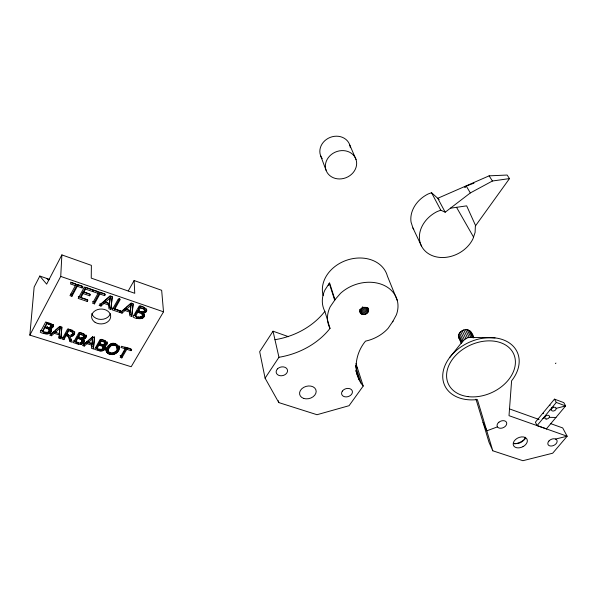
<?xml version="1.0" encoding="UTF-8"?>
<svg xmlns="http://www.w3.org/2000/svg" width="597" height="597" viewBox="0 0 597 597"><rect width="100%" height="100%" fill="white"/><g stroke="black" fill="none" stroke-linecap="round" stroke-linejoin="round"><path stroke-width="0.9" d="M99.9 294.015L104.654 295.642L104.647 293.866L99.9 292.239L99.9 294.015L94.468 303.88L92.58 303.246L98.012 293.366L98.012 291.597M102.371 350.835L102.363 348.991L104.468 347.857L105.281 346.282C106.303 350.372 101.244 351.954 98.251 350.476L98.251 348.633M96.908 348.738L96.915 346.894L98.968 343.253L100.9 343.872L100.908 345.708C107.042 347.245 99.841 352.178 96.908 348.738L98.975 345.088L98.968 343.253M94.468 303.88L94.475 302.089L99.9 292.239M92.722 338.633L92.736 336.798L88.132 340.857L88.102 342.693L92.095 343.962L92.722 338.633L88.102 342.693M91.662 345.738L91.953 343.394L91.55 348.364L93.356 348.932L94.505 336.671M92.095 343.962L92.11 342.118M85.558 287.321L85.528 289.097L92.587 291.515L92.602 289.739L85.558 287.321L83.879 290.418L83.841 292.202L90.423 294.44L89.692 295.769L83.117 293.537L83.155 291.754L88.893 293.709M89.692 295.769L89.714 293.985M86.147 336.895L86.177 335.059L85.438 336.305L83.893 337.096L83.856 338.932C81.804 338.805 86.252 342.484 82.819 343.566C79.834 345.394 76.326 343.432 73.371 342.641L78.901 332.604C82.073 332.253 89.804 336.581 83.856 338.932M92.587 291.515L93.319 290.179L84.334 287.097L78.214 298.41L87.177 301.425L87.199 299.634L78.267 296.619M93.356 348.932L94.587 337.626L92.468 336.947L82.528 345.521L84.274 346.073L86.998 343.671L87.028 341.827L91.132 343.133M85.408 338.141L85.438 336.305M85.901 337.514L85.931 335.678M83.438 343.044L83.953 340.529L83.916 342.372M84.184 336.447L83.946 334.029C85.878 337.932 81.05 339.394 78.386 337.245L78.438 335.41L80.058 332.469L80.013 334.305L78.386 337.245M83.99 337.126L84.147 334.305M84.244 341.447L84.281 339.603M84.274 346.073L84.311 344.23L87.028 341.827M84.714 338.618L84.744 336.783M82.102 343.947L82.14 342.103L83.468 341.2M82.087 341.857L82.431 339.021L81.147 337.633L81.11 339.469C85.065 342.372 77.737 344.544 75.737 342.051L75.789 340.208L77.826 336.521L79.797 337.148L79.752 338.984L81.11 339.469M82.259 340.424L82.304 338.581M82.319 341.327L82.431 339.021M82.856 339.118L82.893 337.283M82.819 343.566L82.856 341.723M82.886 339.066L82.923 337.23M83.908 335.857L83.095 335.335L83.132 333.507M77.349 284.5L77.297 286.276L82.155 287.941L82.199 286.164L77.349 284.5L71.983 294.493L71.916 296.284L69.991 295.642L75.364 285.62L75.423 283.844L70.543 282.165M81.311 344.193L81.356 342.35L82.14 342.103M83.095 335.335L81.685 334.835L81.722 333.007M81.886 339.969L81.923 338.133M119.057 348.708L119.034 345.842C121.997 355.319 104.266 358.364 106.139 347.894M87.177 301.425L87.901 300.104L80.849 297.724L80.894 295.933L83.155 291.754M80.341 344.327L80.386 342.484L81.356 342.35M78.356 344.156L78.401 342.312M77.117 343.82L77.17 341.977L73.431 340.79M75.737 342.051L77.774 338.357L77.826 336.521M72.647 335.999L74.401 334.38L74.759 331.783L72.715 334.163L72.647 335.999L70.05 336.469L72.334 342.312L70.065 341.596L68.073 336.29L68.148 334.447L70.133 339.753L70.065 341.596M73.185 335.708L73.252 333.872M73.662 335.342L73.722 333.499M74.401 334.38L74.461 332.544M72.416 332.29L72.483 330.454L71.759 329.91L71.692 331.745C75.035 334.335 68.655 336.902 66.677 334.529L66.76 332.693L68.834 328.88L68.759 330.708L66.677 334.529M72.513 333.895L72.483 330.454M72.692 333.462L72.715 330.82M71.431 336.372L71.491 334.529M71.692 331.745L70.506 331.268L70.573 329.432M74.7 333.619C74.812 330.104 69.894 330.096 67.633 328.984L62.133 339.096L63.886 339.656L66.073 335.648L66.148 333.805L67.483 334.23M63.886 339.656L63.969 337.805L66.148 333.805M51.372 331.022C49.111 327.171 50.678 329.641 52.976 326.999C54.185 323.141 47.79 323.156 45.693 321.955L40.253 332.208C43.715 334.223 52.14 335.626 51.484 329.178L51.051 331.969M60.969 336.857L59.11 336.268L59.013 338.118L60.872 338.7L61.812 327.089M59.998 328.163L60.088 326.328L55.461 330.462L55.357 332.305L59.469 333.611L59.998 328.163L55.357 332.305M29.85 335.126L60.73 276.418L61.879 254.904L91.378 265.367L91.244 278.127L134.75 293.291L134.124 280.53L161.66 290.299L163.518 311.813L131.183 366.745L29.85 335.126L34.141 287.075L39.812 276.06L49.558 279.381M60.872 338.7L61.879 327.149L59.693 326.447L49.708 335.186L51.506 335.753L54.237 333.305L54.349 331.462L56.043 331.999M53.223 326.365L53.327 324.529L52.596 325.805L50.029 327.559L48.596 327.686L45.275 326.708L46.939 322.783L51.17 324.671L50.917 328.447M51.79 328.134L51.902 326.29M51.506 335.753L51.618 333.902L54.349 331.462M52.491 327.641L52.596 325.805M52.976 326.999L53.088 325.164M51.014 326.596L50.961 324.387M50.581 332.648L51.17 330.126M51.2 325.902L51.17 324.671M49.32 329.969L48.984 328.581L44.738 326.925L42.663 331.619C48.2 335.492 53.17 328.574 44.671 327.843L44.738 326.925M49.23 333.574L49.35 331.731L50.693 330.805M49.394 330.895L49.379 329.044M50.902 325.305L50.058 324.768L50.111 323.85M49.894 328.634L50.088 326.634M49.961 333.186L50.073 331.342M50.417 327.343L50.476 326.417M48.111 328.992L48.17 328.066M50.058 324.768L48.603 324.253L48.663 323.335M48.432 333.82L48.909 330.984L48.85 331.902M48.924 329.507L48.984 328.581M46.715 328.492L46.775 327.566M46.462 333.947L46.588 332.096M47.32 327.357L47.379 326.44M47.439 333.954L47.566 332.111M45.394 333.775L45.521 331.925M45.275 326.708L46.939 322.783M44.126 333.424L44.253 331.581M107.982 350.581C107.512 347.79 108.893 344.76 111.475 343.529L111.505 345.357C98.572 358.185 126.213 353.402 114.87 343.409L114.908 345.238L116.833 346.536L117.243 347.85M117.199 346.021L116.915 349.514M60.088 326.328L59.334 334.917L54.237 333.305M59.013 338.118L59.431 333.074M143.176 313.022C151.048 311.641 143.855 305.679 139.25 305.94L132.982 316.85C135.87 319.798 148.369 319.455 143.146 313.082L143.071 311.238M108.99 306.074L109.333 303.44L108.9 308.739L110.863 309.403L112.102 296.746M110.863 309.403L112.348 296.709L110.042 295.918L99.109 305.44L101.005 306.082L103.997 303.41L103.982 301.627L108.572 303.179M92.214 341.23L92.736 336.798M109.52 302.007L109.952 298.597M110.303 297.813L109.55 303.791L105.221 302.328L105.206 300.545L110.273 296.037L110.303 297.813L105.221 302.328M120.228 310.656L120.221 312.552L120.952 311.253L114.766 309.164L120.251 299.418L118.393 298.784L112.184 309.843L122.027 313.164L121.975 311.373L124.952 308.739L130.198 310.522L129.773 315.768L131.691 316.41L133.012 303.918M131.691 316.41L133.325 303.903L131.071 303.127L120.176 312.537L120.124 310.746M49.521 329.492L49.23 330.507M130.4 309.112L130.75 306.589M130.989 304.903L131.221 303.224L126.168 307.671L126.228 309.455L130.474 310.895L131.221 303.224M129.825 313.112L130.198 310.522M142.377 313.701L142.355 312.716L141.183 311.671L141.288 313.455C145.332 316.611 137.646 318.947 135.504 316.231L135.415 314.44L137.72 310.433L139.78 311.134L139.877 312.91L141.288 313.455M368.521 309.597C366.707 304.754 357.775 308.485 360.409 313.134C363.551 317.037 371.08 312.343 367.886 307.843M106.154 349.738C106.639 343.32 117.243 341.238 119.087 347.678M114.527 354.275L114.49 352.431L117.408 350.267L119.012 346.872M459.854 339.297C456.765 336.76 459.078 332.148 462.123 330.716C467.563 327.201 473.018 332.275 473.749 337.917M84.028 335.29L84.222 334.611M105.094 342.029L105.027 340.79L105.109 343.865L104.132 344.79L99.595 343.999L99.587 342.163L101.229 339.26L101.229 341.088L99.595 343.999M105.109 343.865L105.288 341.365M144.429 310.91L144.601 309.836L143.556 308.955L143.452 307.179L144.556 308.395L144.429 310.91L143.765 311.701L141.862 312.059L138.511 311.007L138.414 309.224L140.258 306.03L140.355 307.806L138.511 311.007M393.005 321.141L388.154 328.268A35.029 27.432 -19.4 0 1 365.513 341.141C355.193 353.454 351.999 373.229 363.207 386.035L349.066 405.699L317 414.714L278.784 402.579L265.09 378.162L259.68 351.685L273.03 331.201L288.545 336.693M140.273 318.746L140.168 316.955L142.81 316.149L144.399 313.843L144.511 315.626M105.296 348.126L104.781 346.491L103.96 345.835L104.953 345.648L104.938 343.812L106.467 343.029L107.214 341.805M104.953 345.648C110.818 343.365 103.341 339.059 100.162 339.417L94.572 349.32L98.251 350.476M144.213 312.88L144.101 311.104L145.765 310.253L146.601 308.903L146.713 310.679M102.833 347.148L103.468 345.715L102.983 344.835L102.997 346.678M61.879 254.904L46.656 284.135L39.812 276.06M42.663 331.619L44.671 327.843M71.916 296.284L77.297 286.276M392.647 321.82L396.371 314.858A34.723 27.246 -19.6 0 0 382.102 284.538A34.723 27.246 -19.6 0 0 340.611 293.246L334.641 300.067L329.29 283.359L329.604 283.03L334.969 299.739M82.155 287.941L82.886 286.597L71.192 282.582L70.468 283.941L75.364 285.62M80.849 297.724L83.117 293.537M83.841 292.202L85.528 289.097M104.654 295.642L105.393 294.321L93.953 290.396L93.222 291.732L98.012 293.366M119.743 298.455L114.721 307.38L114.766 309.164M128.273 290.888L134.124 280.53M135.504 316.231L137.817 312.209L137.72 310.433M125.071 346.961L125.131 348.79L120.154 357.372L121.818 357.901L126.795 349.327L126.736 347.499L121.766 356.058L121.818 357.901M126.795 349.327L130.997 350.67L131.668 349.514L121.579 346.282L120.907 347.439L125.131 348.79M329.29 283.359L324.947 289.985A34.253 27.186 -19.3 0 0 324.865 311.365L330.014 328.402A71.259 57.051 -13.1 0 1 278.956 357.275L265.09 378.162M555.397 363.61L555.941 363.066M509.495 178.593L475.369 226.024L475.1 232.412L472.973 238.793A29.193 23.492 -27.8 0 1 427.086 252.718A29.193 23.492 -27.8 0 1 437.183 211.547L440.795 210.204L445.198 212.211L470.332 192.935L492.421 181.01L509.495 178.593L507.122 175.04L489.122 175.846L437.758 198.294L445.198 212.211M449.623 357.588L463.16 340.693L467.429 337.738L470.824 337.372L495.062 337.902M546.374 428.922L565.62 405.923L563.784 402.624L554.471 399.139L535.382 422.206L537.084 425.564L546.419 428.862M537.084 425.564L556.277 402.445L554.471 399.139M464.973 187.361L466.272 186.07L473.973 183.152M335.253 299.403L330.186 306.791A35.029 27.432 -19.4 0 0 330.014 328.402M101.005 306.082L100.997 304.291L103.982 301.627M122.027 313.164L125.012 310.522L124.952 308.739M126.228 309.455L131.303 304.992M464.839 187.219L466.272 186.07L470.332 192.935M550.031 409.975L551.583 408.938M542.979 418.46L544.762 417.445M439.146 199.54L431.549 192.727L428.027 194.032A28.417 23.208 -28 0 0 411.057 222.151L412.923 227.95L421.482 246.054M497.458 426.87L486.824 430.818L483.025 422.333L475.981 399.162M111.505 345.357L114.908 345.238M48.551 331.969L49.35 331.731M556.15 408.363A2.53 1.724 -26.5 0 1 552.822 411.042A2.53 1.724 -26.5 0 1 552.352 408.012A2.53 1.724 -26.5 0 1 556.15 408.363L565.62 405.923L556.277 402.445M555.561 439.056L567.15 436.228L562.702 427.937L550.456 423.564M450.422 208.211L466.667 205.853L475.645 225.748M549.307 417.34L555.956 417.46M106.132 350.767L106.117 348.924L107.55 351.417L110.9 352.767L110.923 354.611M66.073 335.648L68.073 336.29M86.998 343.671L91.938 345.238M40.395 330.357L43.484 331.335M50.424 333.529L51.618 333.902M62.215 337.253L63.969 337.805M70.133 339.753L71.64 340.23M91.572 346.521L93.371 347.088M95.319 347.708L96.781 348.17M120.101 355.536L121.766 356.058M77.774 338.357L79.752 338.984M98.975 345.088L100.908 345.708M127.571 347.767L130.086 348.573M46.879 323.701L48.603 324.253M68.759 330.708L70.506 331.268M80.013 334.305L81.685 334.835M101.229 341.088L104.251 342.103L105.311 343.193M492.794 450.787L522.905 460.705L552.695 453.205L567.15 436.228L509.01 415.684L511.599 380.819A39.924 28.947 -24.7 0 0 497.891 338.342A39.924 28.947 -24.7 0 0 444.168 367.73A39.924 28.947 -24.7 0 0 477.354 399.55L492.794 450.787L489.003 442.265L483.025 422.333M70.707 294.06L71.983 294.493M92.595 301.455L94.475 302.089M99.736 303.866L100.997 304.291M108.878 306.948L110.833 307.612M112.146 308.052L119.325 310.477M129.698 313.977L131.609 314.626M133.683 315.32L136.803 316.373L136.892 318.164M103.997 303.41L109.363 305.224M125.012 310.522L130.273 312.306M137.817 312.209L139.877 312.91M93.236 289.955L97.214 291.321M140.355 307.806L143.556 308.955M60.73 276.418L163.518 311.813M509.345 408.863L539.084 419.497M46.924 278.486L48.7 280.523M355.364 365.573L357.603 368.61M489.122 175.846L492.421 181.01M456.541 207.323L473.548 237.076M431.549 192.727L440.795 210.204M108.408 350.081L107.96 348.738M473.503 337.603L470.757 331.738M469.861 330.738L473.22 337.686M468.615 330.022L472.339 337.738M467.115 329.648L470.824 337.372M465.451 329.641L469.152 337.372M463.75 330.007L467.429 337.738M462.123 330.716L465.787 338.447M460.683 331.716L464.332 339.462M459.526 332.939L463.16 340.693L462.362 342.066L458.735 334.305M458.362 335.723L461.623 342.708M460.22 340.074L461.302 342.409M458.436 337.081L461.332 343.305M349.79 145.049L356.043 159.526A15.932 13.88 -22.1 0 1 337.275 178.809A15.932 13.88 -22.1 0 1 329.716 155.981A15.932 13.88 -22.1 0 1 356.043 159.526M397.274 300.448L387.393 276.068A33.574 26.865 -19.5 0 0 348.148 259.747A33.574 26.865 -19.5 0 0 323.164 295.5M320.537 155.526L326.066 170.272M367.73 308.015L368.633 310.515M367.237 308.127L368.446 311.462M366.17 307.365L367.968 312.373M365.148 307.336L367.245 313.186M363.931 307.156L366.319 313.843M362.58 306.783L365.252 314.313M361.752 307.851L364.118 314.544M360.931 308.679L362.991 314.537M360.192 309.261L361.954 314.283M359.61 309.619L361.073 313.806M359.819 311.462L360.409 313.134M355.976 363.551L363.207 386.035M355.648 366.439L360.939 382.976M356.028 370.125L359.081 379.692M356.111 370.804L356.663 372.535M355.984 370.991L357.648 376.2M273.03 331.201L278.956 357.275M278.396 400.781L278.784 402.579M146.31 309.574L146.429 311.343M145.765 310.253L145.877 312.03M145.019 310.768L145.123 312.544M144.556 308.395L144.661 310.171M144.489 308.059L144.601 309.836M144.287 307.753L144.399 309.53M144.011 314.85L144.123 316.634M143.481 315.582L143.586 317.365M142.81 316.149L142.914 317.932M142.474 313.194L142.579 314.977M141.989 306.627L142.093 308.403M142.355 312.716L142.482 315.485M141.982 312.224L142.086 314M142.041 316.559L142.138 318.343M141.198 316.813L141.295 318.597M139.265 318.723L139.168 316.94L138.086 316.753L138.176 318.537M130.922 348.842L130.997 350.67M118.721 347.991L118.766 349.82M118.154 349.17L118.199 351.006M117.408 350.267L117.452 352.103M117.087 345.32L117.176 348.641M116.788 344.7L116.833 346.536M116.534 351.185L116.572 353.028M116.318 344.178L116.355 346.006M115.669 343.745L115.714 345.573M115.549 351.917L115.594 353.752M113.975 343.2L114.012 345.029M113.124 343.141L113.161 344.976M113.318 352.76L113.348 354.603M112.296 343.253L112.333 345.081M112.117 352.872L112.146 354.708M110.706 343.947L110.736 345.782M109.982 344.544L110.005 346.372M109.669 352.476L109.691 354.32M109.318 345.282L109.341 347.118M108.736 346.17L108.758 348.006M108.497 352.006L108.52 353.849M108.281 347.096L108.303 348.939M108.027 347.954L108.117 351.29M107.55 351.417L107.572 353.252M106.96 342.409L106.982 344.245M106.833 350.693L106.848 352.536M106.467 343.029L106.49 344.865M106.348 349.857L106.37 351.7M105.781 343.506L105.796 345.335M105.221 341.059L105.236 342.894M104.945 347.2L104.96 349.036M104.468 347.857L104.475 349.7M104.236 340.275L104.251 342.103M103.975 343.947L103.96 345.835M103.856 348.379L103.863 350.215M103.348 345.282L103.4 348.006M103.154 346.693L103.169 348.529M103.139 348.752L103.154 350.596M102.863 339.783L102.871 341.618M102.229 344.35L102.236 346.185M101.408 349.126L101.415 350.969M100.475 349.118L100.483 350.961M99.46 348.961L99.46 350.805M322.223 158.675A15.544 13.686 -22.2 0 1 330.193 137.392A15.544 13.686 -22.2 0 1 350.357 147.683M525.338 438.676A13.515 9.201 -24.5 0 1 514.651 443.84M525.226 437.25A7.41 5.022 -24.5 0 1 523.845 440.086L522.554 441.347A7.41 5.022 -24.5 0 1 513.987 443.317M553.412 406.953A2.522 1.724 -26.5 0 1 552.867 407.311M552.27 407.572A2.522 1.724 -26.5 0 1 551.643 407.714M549.8 405.624A2.522 1.724 -26.5 0 1 550.121 405.139M543.188 413.617A2.507 1.709 -26.1 0 1 543.501 413.131M324.865 311.365A69.618 56.439 -12.7 0 1 274.963 339.7M328.208 285.344A33.947 26.992 -19.6 0 1 329.604 283.03M413.773 229.457A28.417 23.208 -28 0 1 412.923 227.95M110.341 313.694A9.5 7.425 -1.1 0 1 100.938 319.417A9.5 7.425 -1.1 0 1 91.811 313.567M342.35 391.11L341.782 392.192A5.545 4.104 -17.4 0 0 344.805 396.781A5.545 4.104 -17.4 0 0 351.633 394.214L352.208 393.139A5.545 4.104 -17.4 0 0 349.193 388.528A5.545 4.104 -17.4 0 0 342.35 391.11M548.979 440.959L548.3 441.877A4.918 3.276 -25.6 0 0 549.874 445.899A4.918 3.276 -25.6 0 0 555.964 443.847L556.643 442.937A4.918 3.276 -25.6 0 0 555.068 438.892A4.918 3.276 -25.6 0 0 548.979 440.959M277.545 368.834L276.724 369.886A5.769 4.38 -13.7 0 0 278.687 375.319A5.769 4.38 -13.7 0 0 286.127 373.804L286.956 372.767A5.769 4.38 -13.7 0 0 285 367.312A5.769 4.38 -13.7 0 0 277.545 368.834M498.883 422.243L498.002 423.116A5.067 3.492 -24.2 0 0 498.532 427.81A5.067 3.492 -24.2 0 0 504.89 426.683L505.771 425.81A5.067 3.492 -24.2 0 0 505.256 421.109A5.067 3.492 -24.2 0 0 498.883 422.243M523.002 446.631L521.226 447.399A7.448 5.03 -24.5 0 1 513.241 444.683A7.448 5.03 -24.5 0 1 519.323 437.362A7.448 5.03 -24.5 0 1 527.293 440.101L527.293 441.474A7.448 5.03 -24.5 0 1 523.002 446.631M468.055 396.624A35.932 26.044 -24.7 0 0 515.084 358.446A35.932 26.044 -24.7 0 0 459.847 351.581A35.932 26.044 -24.7 0 0 468.055 396.624M546.18 419.027A2.515 1.716 -26.1 0 0 549.486 416.37A2.515 1.716 -26.1 0 0 545.695 416.027A2.515 1.716 -26.1 0 0 546.18 419.027M303.679 398.408A8.44 6.283 -15.2 0 0 316.179 391.475A8.44 6.283 -15.2 0 0 303.754 387.341A8.44 6.283 -15.2 0 0 303.679 398.408M95.132 322.335A9.559 7.448 -1.3 0 0 110.572 317.544A9.559 7.448 -1.3 0 0 97.677 309.567A9.559 7.448 -1.3 0 0 95.132 322.335"/></g></svg>
